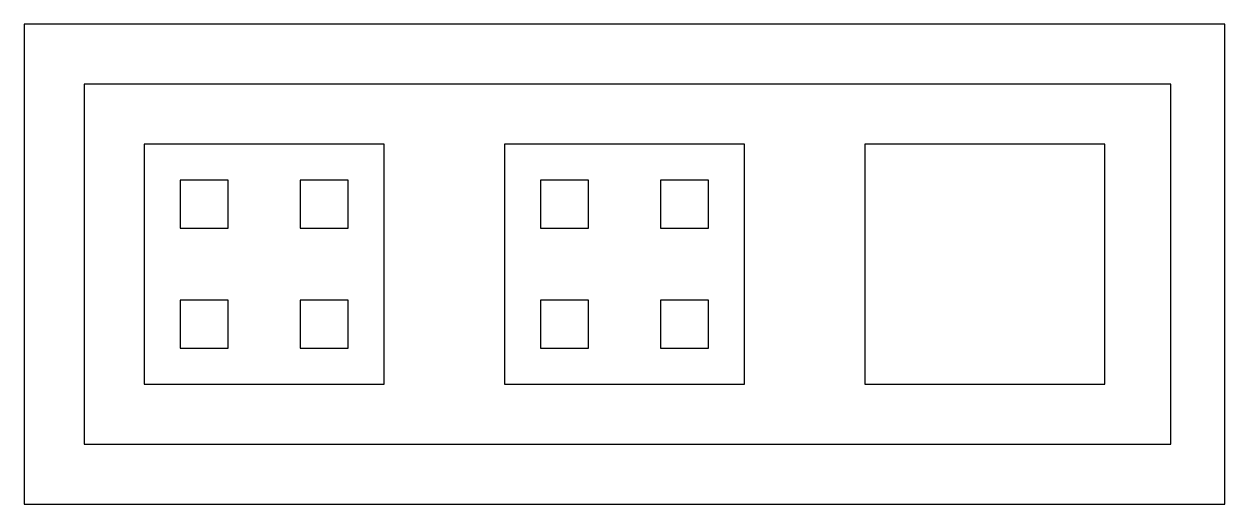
# Model space of a CAD drawing. Header units: millimetres. Extents: x 0 to 100, y 0 to 40.
import ezdxf

# ---------------------------------------------------------------- set-up
doc = ezdxf.new("R2010")
doc.units = ezdxf.units.MM
doc.header["$MEASUREMENT"] = 0
doc.layers.add('Default', color=18, linetype='Continuous', true_color=0x000000)
doc.layers.add('Layer 03', color=5, linetype='Continuous', true_color=0x0000ff)

msp = doc.modelspace()

# ---------------------------------------------------------------- linework, layer by layer
at = {"layer": 'Default'}
for points in [[(0, 0), (100, 0), (100, 40), (0, 40)], [(10, 30), (10, 10), (30, 10), (30, 30)], [(70, 10), (90, 10), (90, 30), (70, 30)], [(40, 30), (40, 10), (60, 10), (60, 30)]]:
    msp.add_lwpolyline(points, close=True, dxfattribs=at)
at = {"layer": 'Layer 03'}
for points in [[(5, 5), (95.5, 5), (95.5, 35), (5, 35)], [(13, 27), (13, 23), (17, 23), (17, 27)], [(23, 27), (23, 23), (27, 23), (27, 27)], [(43, 27), (43, 23), (47, 23), (47, 27)], [(53, 27), (53, 23), (57, 23), (57, 27)], [(13, 17), (13, 13), (17, 13), (17, 17)], [(23, 17), (23, 13), (27, 13), (27, 17)], [(43, 17), (43, 13), (47, 13), (47, 17)], [(53, 17), (53, 13), (57, 13), (57, 17)]]:
    msp.add_lwpolyline(points, close=True, dxfattribs=at)

doc.saveas('drawing.dxf')
